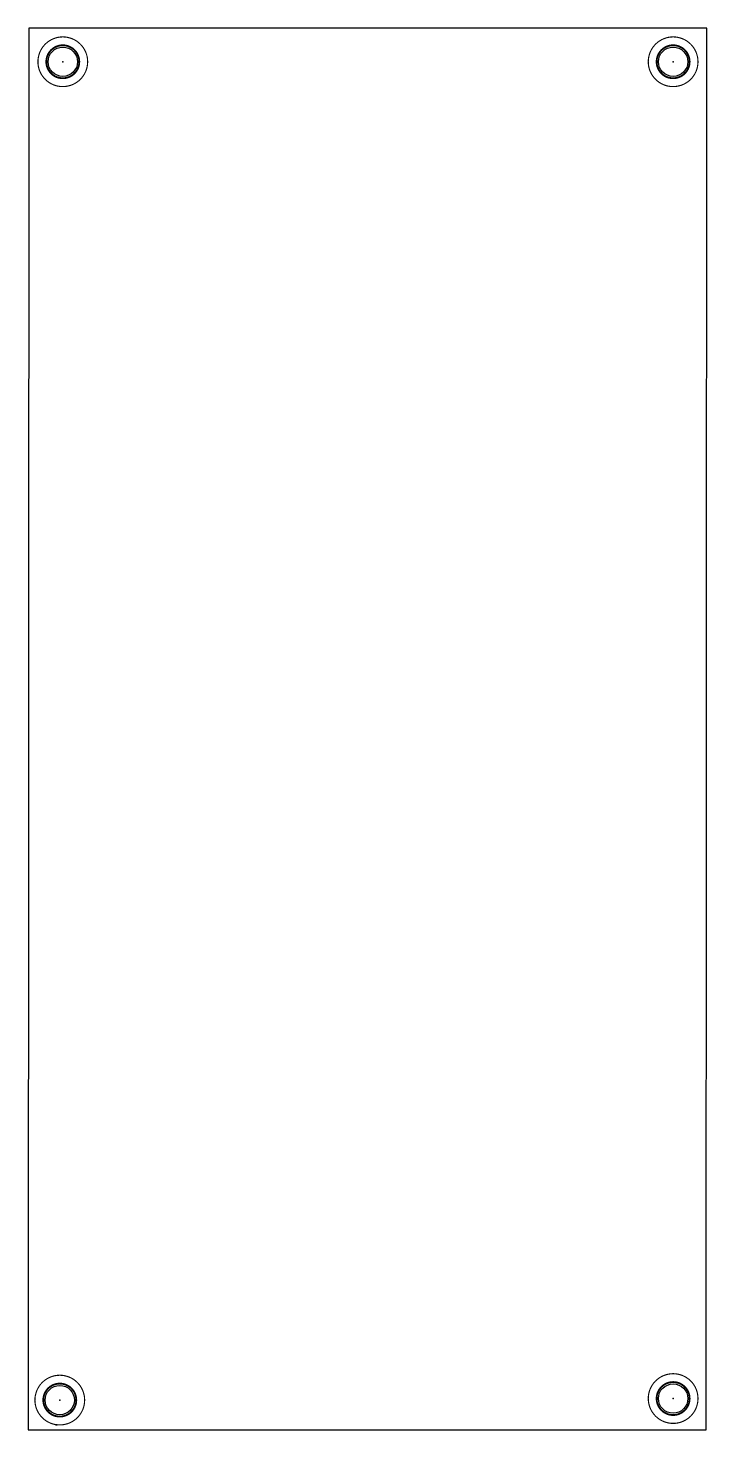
# Model space of a CAD drawing. Extents: x 2 to 79, y 2 to 160.
import ezdxf

# ---------------------------------------------------------------- set-up
doc = ezdxf.new("R2010")
doc.units = 0
for name, color, linetype in [('20', 31, 'CONTINUOUS'), ('23', 53, 'CONTINUOUS'), ('39', 12, 'CONTINUOUS'), ('41', 12, 'CONTINUOUS'), ('42', 132, 'CONTINUOUS'), ('51', 253, 'CONTINUOUS')]:
    doc.layers.add(name, color=color, linetype=linetype)

msp = doc.modelspace()

# ---------------------------------------------------------------- linework, layer by layer
at = {"layer": '20'}
for p, q in [((2.397, 159.505), (2.303, 1.898)), ((78.587, 159.505), (2.397, 159.505)), ((78.493, 1.898), (78.587, 159.505)), ((2.303, 1.898), (78.493, 1.898))]:
    msp.add_line(p, q, dxfattribs=at)
for centre in [(6.207, 155.715), (74.787, 155.715), (5.869, 5.257), (74.787, 5.43)]:
    msp.add_circle(centre, 1.651, dxfattribs=at)
at = {"layer": '23'}
for p in [(6.207, 155.715), (74.787, 155.715), (5.869, 5.257), (74.787, 5.43)]:
    msp.add_point(p, dxfattribs=at)
at = {"layer": '39', "const_width": 0.127}
for points in [[(6.207, 152.921, 1), (6.207, 158.509, 1), (6.207, 152.921)], [(74.787, 152.921, 1), (74.787, 158.509, 1), (74.787, 152.921)], [(5.869, 2.463, 1), (5.869, 8.051, 1), (5.869, 2.463)], [(74.787, 2.636, 1), (74.787, 8.224, 1), (74.787, 2.636)]]:
    msp.add_lwpolyline(points, format="xyb", dxfattribs=at)
at = {"layer": '41'}
for points, const_width in [([(6.207, 157.5692, 1), (6.207, 153.8608)], 0.2032), ([(6.207, 153.8608, 1), (6.207, 157.5692)], 0.2032), ([(6.207, 157.62, 1), (6.207, 157.5184)], 0.1016), ([(6.207, 157.5184, 1), (6.207, 157.62)], 0.1016), ([(74.787, 157.5692, 1), (74.787, 153.8608)], 0.2032), ([(74.787, 153.8608, 1), (74.787, 157.5692)], 0.2032), ([(74.787, 157.62, 1), (74.787, 157.5184)], 0.1016), ([(74.787, 157.5184, 1), (74.787, 157.62)], 0.1016), ([(6.207, 153.9116, 1), (6.207, 153.81)], 0.1016), ([(6.207, 153.81, 1), (6.207, 153.9116)], 0.1016), ([(74.787, 153.9116, 1), (74.787, 153.81)], 0.1016), ([(74.787, 153.81, 1), (74.787, 153.9116)], 0.1016), ([(5.869, 7.1112, 1), (5.869, 3.4028)], 0.2032), ([(5.869, 3.4028, 1), (5.869, 7.1112)], 0.2032), ([(5.869, 7.162, 1), (5.869, 7.0604)], 0.1016), ([(5.869, 7.0604, 1), (5.869, 7.162)], 0.1016), ([(74.787, 7.2842, 1), (74.787, 3.5758)], 0.2032), ([(74.787, 3.5758, 1), (74.787, 7.2842)], 0.2032), ([(74.787, 7.335, 1), (74.787, 7.2334)], 0.1016), ([(74.787, 7.2334, 1), (74.787, 7.335)], 0.1016), ([(5.869, 3.4536, 1), (5.869, 3.352)], 0.1016), ([(5.869, 3.352, 1), (5.869, 3.4536)], 0.1016), ([(74.787, 3.6266, 1), (74.787, 3.525)], 0.1016), ([(74.787, 3.525, 1), (74.787, 3.6266)], 0.1016)]:
    msp.add_lwpolyline(points, format="xyb", dxfattribs=dict(at, const_width=const_width))
at = {"layer": '42'}
for points, const_width in [([(6.207, 157.5692, 1), (6.207, 153.8608)], 0.2032), ([(6.207, 153.8608, 1), (6.207, 157.5692)], 0.2032), ([(6.207, 157.62, 1), (6.207, 157.5184)], 0.1016), ([(6.207, 157.5184, 1), (6.207, 157.62)], 0.1016), ([(74.787, 157.5692, 1), (74.787, 153.8608)], 0.2032), ([(74.787, 153.8608, 1), (74.787, 157.5692)], 0.2032), ([(74.787, 157.62, 1), (74.787, 157.5184)], 0.1016), ([(74.787, 157.5184, 1), (74.787, 157.62)], 0.1016), ([(6.207, 153.9116, 1), (6.207, 153.81)], 0.1016), ([(6.207, 153.81, 1), (6.207, 153.9116)], 0.1016), ([(74.787, 153.9116, 1), (74.787, 153.81)], 0.1016), ([(74.787, 153.81, 1), (74.787, 153.9116)], 0.1016), ([(5.869, 7.1112, 1), (5.869, 3.4028)], 0.2032), ([(5.869, 3.4028, 1), (5.869, 7.1112)], 0.2032), ([(5.869, 7.162, 1), (5.869, 7.0604)], 0.1016), ([(5.869, 7.0604, 1), (5.869, 7.162)], 0.1016), ([(74.787, 7.2842, 1), (74.787, 3.5758)], 0.2032), ([(74.787, 3.5758, 1), (74.787, 7.2842)], 0.2032), ([(74.787, 7.335, 1), (74.787, 7.2334)], 0.1016), ([(74.787, 7.2334, 1), (74.787, 7.335)], 0.1016), ([(5.869, 3.4536, 1), (5.869, 3.352)], 0.1016), ([(5.869, 3.352, 1), (5.869, 3.4536)], 0.1016), ([(74.787, 3.6266, 1), (74.787, 3.525)], 0.1016), ([(74.787, 3.525, 1), (74.787, 3.6266)], 0.1016)]:
    msp.add_lwpolyline(points, format="xyb", dxfattribs=dict(at, const_width=const_width))
at = {"layer": '51'}
for p, q in [((5.4301, 2.5063), (5.5801, 2.5063)), ((5.4301, 2.4343), (5.4301, 2.5063)), ((5.5801, 2.4343), (5.4301, 2.4343)), ((5.4761, 2.4713), (5.4761, 2.4693)), ((5.4881, 2.4753), (5.4801, 2.4753)), ((5.4801, 2.4653), (5.4881, 2.4653)), ((5.4921, 2.4693), (5.4921, 2.4713)), ((5.5161, 2.4713), (5.5161, 2.4693)), ((5.5281, 2.4753), (5.5201, 2.4753)), ((5.5201, 2.4653), (5.5281, 2.4653)), ((5.5321, 2.4693), (5.5321, 2.4713)), ((5.5801, 2.5063), (5.5801, 2.4343))]:
    msp.add_line(p, q, dxfattribs=at)
for points, const_width in [([(5.4441, 2.4868, 1), (5.4441, 2.4938, 1), (5.4441, 2.4868)], 0.007), ([(5.4441, 2.4468, 1), (5.4441, 2.4538, 1), (5.4441, 2.4468)], 0.007), ([(5.4441, 2.4695, 1), (5.4441, 2.471, 1), (5.4441, 2.4695)], 0.0015), ([(5.4841, 2.4868, 1), (5.4841, 2.4938, 1), (5.4841, 2.4868)], 0.007), ([(5.4841, 2.4468, 1), (5.4841, 2.4538, 1), (5.4841, 2.4468)], 0.007), ([(5.5041, 2.4495, 1), (5.5041, 2.451, 1), (5.5041, 2.4495)], 0.0015), ([(5.5241, 2.4868, 1), (5.5241, 2.4938, 1), (5.5241, 2.4868)], 0.007), ([(5.5241, 2.4468, 1), (5.5241, 2.4538, 1), (5.5241, 2.4468)], 0.007), ([(5.5641, 2.4868, 1), (5.5641, 2.4938, 1), (5.5641, 2.4868)], 0.007), ([(5.5641, 2.4468, 1), (5.5641, 2.4538, 1), (5.5641, 2.4468)], 0.007), ([(5.5641, 2.4695, 1), (5.5641, 2.471, 1), (5.5641, 2.4695)], 0.0015)]:
    msp.add_lwpolyline(points, format="xyb", dxfattribs=dict(at, const_width=const_width))
for centre, start, end in [((5.4801, 2.4713), 90, 180), ((5.4801, 2.4693), 180, 270), ((5.4881, 2.4713), 0, 90), ((5.4881, 2.4693), 270, 0), ((5.5201, 2.4713), 90, 180), ((5.5201, 2.4693), 180, 270), ((5.5281, 2.4713), 0, 90), ((5.5281, 2.4693), 270, 0)]:
    msp.add_arc(centre, 0.004, start, end, dxfattribs=at)

doc.saveas('drawing.dxf')
